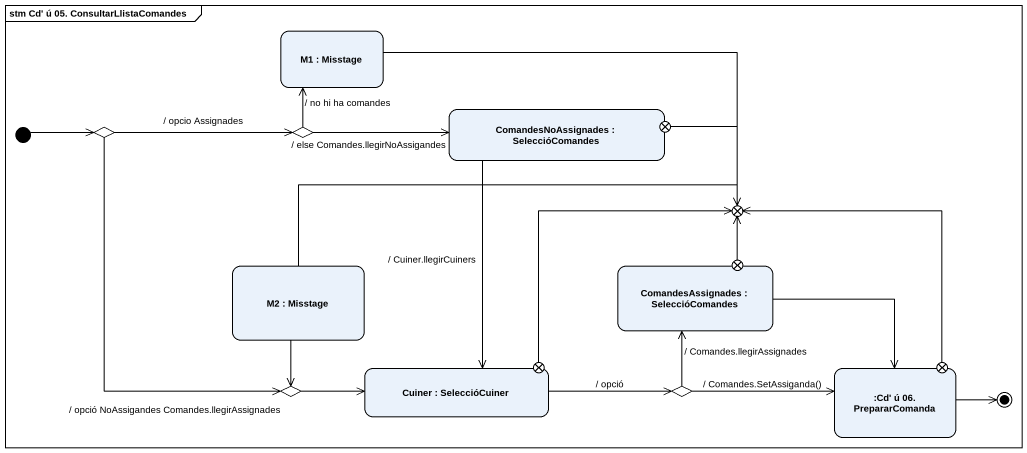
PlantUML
@startuml
mainframe stm Cd' ú 05. ConsultarLlistaComandes
hide empty description
state "M1 : Misstage" as M1
state choice1 <<choice>>
state choice2 <<choice>>
state "ComandesNoAssignades : SeleccióComandes" as ComandesNoAssignades
state exit1 <<choice>>
state exit2 <<choice>>
state "M2 : Misstage" as M2
state "ComandesAssignades : SeleccióComandes" as ComandesAssignades
state exit3 <<choice>>
state exit4 <<choice>>
state exit5 <<choice>>
state choice3 <<choice>>
state "Cuiner : SeleccióCuiner" as Cuiner
state choice4 <<choice>>
state ":Cd' ú 06. PrepararComanda" as Cd_ú_06_PrepararComanda
[*] -right-> choice1
M1 -right-> exit2
choice1 -right-> choice2 : / opcio Assignades
choice1 --> choice3 : / opció NoAssigandes Comandes.llegirAssignades
choice2 -up-> M1 : / no hi ha comandes
choice2 -right-> ComandesNoAssignades : / else Comandes.llegirNoAssigandes
ComandesNoAssignades --> Cuiner : / Cuiner.llegirCuiners
exit1 --> exit2
M2 -right-> exit2
M2 --> choice3
ComandesAssignades -right-> Cd_ú_06_PrepararComanda
exit3 -up-> exit2
exit4 -up-> exit2
exit5 -up-> exit2
choice3 -right-> Cuiner
Cuiner -right-> choice4 : / opció
choice4 -up-> ComandesAssignades : / Comandes.llegirAssignades
choice4 -right-> Cd_ú_06_PrepararComanda : / Comandes.SetAssiganda()
Cd_ú_06_PrepararComanda -right-> [*]
@enduml
